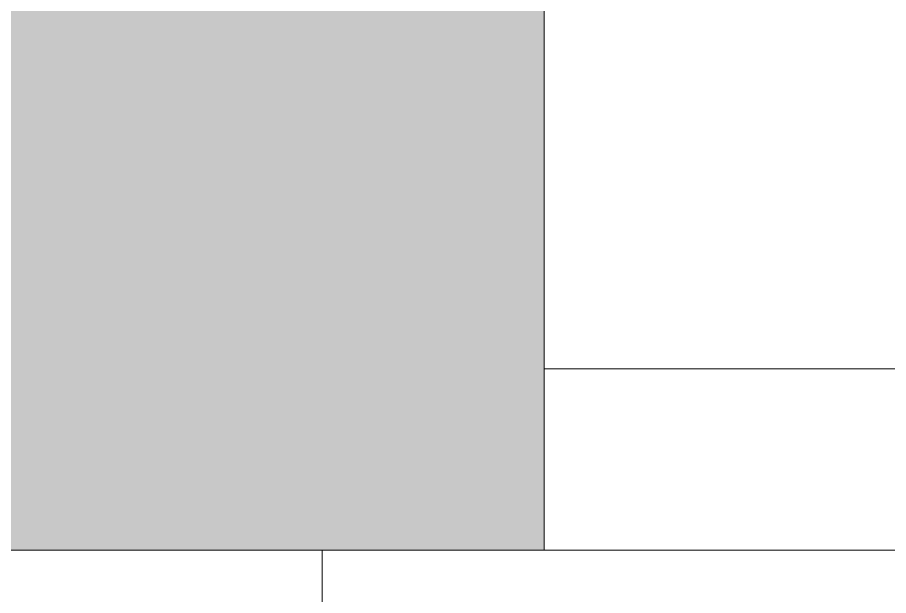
# Model space of a CAD drawing. Header units: millimetres. Extents: x -51 to 151, y -74 to 104.
# Drawn here: x 75.285 to 76.246, y -58.697 to -58.06 of the extents above; entities that cross this region are included whole.
import ezdxf

# ---------------------------------------------------------------- set-up
doc = ezdxf.new("R2010")
doc.units = ezdxf.units.MM
doc.header["$LTSCALE"] = 15

msp = doc.modelspace()

# ---------------------------------------------------------------- hatches: boundary and pattern name
at = {"linetype": 'Continuous', "lineweight": 13}
h = msp.add_hatch(color=256, dxfattribs=at)
h.dxf.hatch_style = 1
h.paths.add_polyline_path([(75.26632, -58.64729), (75.86632, -58.64729), (75.86632, -57.84729), (75.26632, -57.84729)])

# ---------------------------------------------------------------- linework, layer by layer
msp.add_lwpolyline([(75.26632, -58.64729), (75.86632, -58.64729), (75.86632, -57.84729), (75.26632, -57.84729)], close=True, dxfattribs=at)
for points in [[(75.86632, -58.44729), (81.26632, -58.44729)], [(75.62132, -58.64729), (75.62132, -61.34729)], [(75.86632, -58.64729), (81.26632, -58.64729)]]:
    msp.add_lwpolyline(points, dxfattribs=at)

doc.saveas('drawing.dxf')
